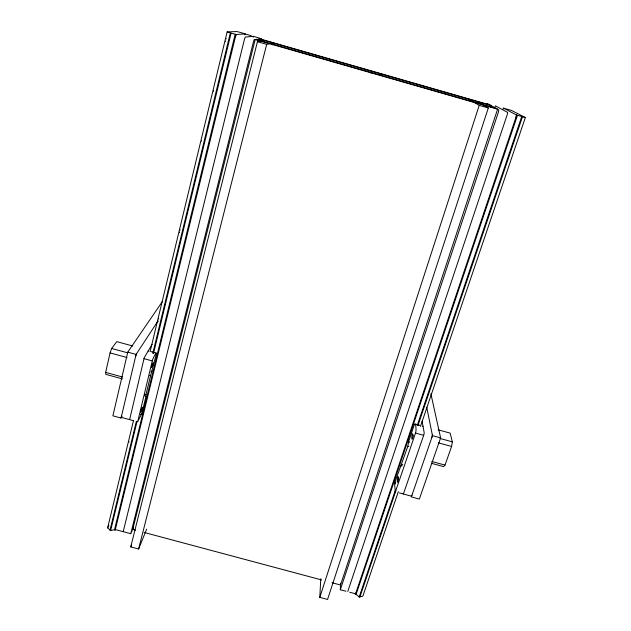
<?xml version="1.0" encoding="UTF-8"?>
<svg xmlns="http://www.w3.org/2000/svg" width="631" height="631" viewBox="0 0 631 631"><rect width="100%" height="100%" fill="white"/><g stroke="black" fill="none" stroke-linecap="round" stroke-linejoin="round"><path stroke-width="0.95" d="M340.566 583.265L340.322 589.772L498.474 111.884L498.774 109.873L487.392 103.555L486.832 104.36M145.935 396.654L145.982 394.62L150.533 375.871L156.243 354.251C157.529 349.629 152.465 358.85 152.284 360.924L137.661 421.816L141.896 413.242L145.935 396.654L144.736 395.676M477.517 101.701L488.307 107.988L327.56 599.45L319.791 597.376L320.785 578.761M395.022 482.084L395.55 483.938M148.253 351.207L148.119 350.789M431.415 463.288L443.593 466.617L445.013 465.094L451.591 446.456L452.324 441.842L450.171 433.126L438.143 429.821M244.986 34.894L245.033 33.932L251.248 35.715M261.534 39.461L261.605 38.696L254.214 39.627L253.457 41.78L130.759 533.723L133.488 527.532M253.244 37.268L253.331 36.322L245.246 37.055L244.528 38.988L123.266 531.397M407.847 446.243L408.778 441.187L414.22 425.034C415.719 420.396 416.649 431.036 415.521 433.071L395.392 491.833L394.58 484.379L394.99 482.092L407.847 446.243L408.849 446.519M122.532 378.931L105.795 374.357L105.645 372.385L110.078 352.903L111.695 348.462L116.767 341.623L132.857 346.04M121.491 416.176L121.365 417.391L133.614 420.711M162.285 301.697L127.762 352.13L112.886 415.829L121.049 418.045L122.035 416.365M121.049 418.045L136.099 354.409L158.065 320.84M115.544 528.66L115.599 529.346M152.166 344.313L144.231 357.674L129.678 419.434M150.083 351.704L227.128 31.905L236.893 31.55L240.64 32.496L245.262 33.924L236.01 34.492L115.126 530.348L114.526 529.717L110.63 530.513L107.641 527.879L133.48 420.64M109.983 530.348L136.367 421.303M152.797 353.392L230.323 32.978L227.128 31.905M110.63 530.513L137.03 421.484M153.475 353.581L231.072 33.191L230.323 32.978M135.633 356.365L136.556 353.707M114.526 529.717L235.182 34.216L231.072 33.191M235.434 36.827L236.27 34.476M135.586 530.158L132.739 529.401L255.169 39.556L497.599 109.171L340.535 585.008L332.001 582.721M146.652 529.164L138.607 549.009L130.735 546.911L257.424 41.693L264.712 40.573M258.828 40.936L259.309 39.027L491.21 105.629L490.602 107.507M138.607 549.009L266.676 44.351L273.231 43.018L272.742 44.935M128.921 442.071L129.063 441.582M370.996 73.157L371.541 71.264L372.314 72.841M319.791 597.376L479.213 105.369L469.125 99.288M525.355 117.54L511.56 110.449L503.317 108.051L516.718 115.094L355.332 594.583L356.113 594.323L517.475 115.276L525.355 117.54L420.514 426.335M398.342 491.644L362.872 596.129L359.213 596.973L395.18 490.65M417.265 425.357L521.695 116.64M359.836 597.147L395.834 490.823M417.935 425.546L522.436 116.853M422.06 421.082L424.158 432.566A2.13 0.402 -75.5 0 1 423.677 435.311L403.383 494.002L403.209 493.3M426.706 407.121L432.472 435.666L411.365 496.905L419.347 499.074L440.619 437.906L430.91 393.902M355.884 592.943L355.324 593.455M141.904 413.139L140.524 414.543M130.735 546.911L131.493 545.113M132.739 529.401L133.425 527.816M494.949 106.694L495.516 105.89L507.545 112.373A2.374 0.41 -71.9 0 1 507.158 114.826L347.784 591.444M503.057 109.021L503.641 108.224M107.641 527.879L108.918 525.244M422.581 426.351L422.999 426.217M150.935 371.84L152.181 370.957M418.487 424.978L416.988 424.568M400.393 466.041L402.239 465.804M154.256 352.469L152.718 352.051A3.368 1.964 87.4 0 0 151.132 351.822M516.718 115.094L517.475 115.276M144.128 532.446L321.558 579.928M115.457 529.598L130.798 533.7M340.275 589.725L345.938 591.231M349.708 592.241L355.363 593.755M399.352 492.906L411.325 496.155M149.515 375.587L150.533 375.871M105.645 372.385L122.461 376.983M431.841 461.498L445.013 465.094M144.964 394.343L145.982 394.62M401.726 464.377L402.72 464.645M127.762 352.13L136.099 354.409M432.472 435.666L440.619 437.906M111.695 348.462L127.636 352.832M440.044 438.474L452.324 441.842M143.963 358.645L152.284 360.924M415.521 433.071L423.677 435.311M110.078 352.903L127.005 357.54M438.324 442.828L451.591 446.456M253.331 36.322L259.522 38.097M260.114 38.925L489.971 104.951M256.044 39.438L496.242 108.422M257.424 41.693L266.676 44.351M479.213 105.369L488.307 107.988M235.182 34.216L236.01 34.492M356.113 594.323L359.213 596.973M379.996 73.693L381.069 75.349M408.778 441.187L409.416 442.576M158.026 321.526A3.691 0.41 -74.2 0 1 158.058 321.345M158.594 319.034A3.691 0.41 -74.2 0 1 158.665 318.781M179.417 232.61A3.794 0.434 -74.8 0 1 179.535 232.105M180.103 230.039A3.794 0.434 -74.8 0 1 180.182 229.794M201.565 141.115A3.944 0.457 -75.5 0 1 201.597 140.91M213.499 91.306A4.038 0.465 -75.8 0 1 213.617 90.769M225.543 41.409A4.157 0.473 -76.2 0 1 225.598 41.141M226.15 38.854A4.157 0.473 -76.2 0 1 226.221 38.578M154.24 352.705A2.824 2.051 -50.7 0 1 156.393 353.707M418.471 425.057A3.336 1.751 -57.5 0 1 419.796 425.554M414.386 424.505A2.8 2.145 79.2 0 1 416.87 424.773M516.332 114.897A2.374 0.434 -71.7 0 1 515.961 117.35M411.988 495.106A2.106 0.402 -76.3 0 1 411.238 495.919M432.298 434.791A2.13 0.418 -75.6 0 1 431.825 437.543M413.131 435.808C410.899 446.559 411.996 427.779 413.131 435.808M398.555 478.913C396.229 489.814 397.759 470.056 398.555 478.913M140.618 411.996C143.915 407.247 142.44 404.226 140.618 411.996M151.424 367.447C154.548 363.527 153.372 359.315 151.424 367.447"/></g></svg>
